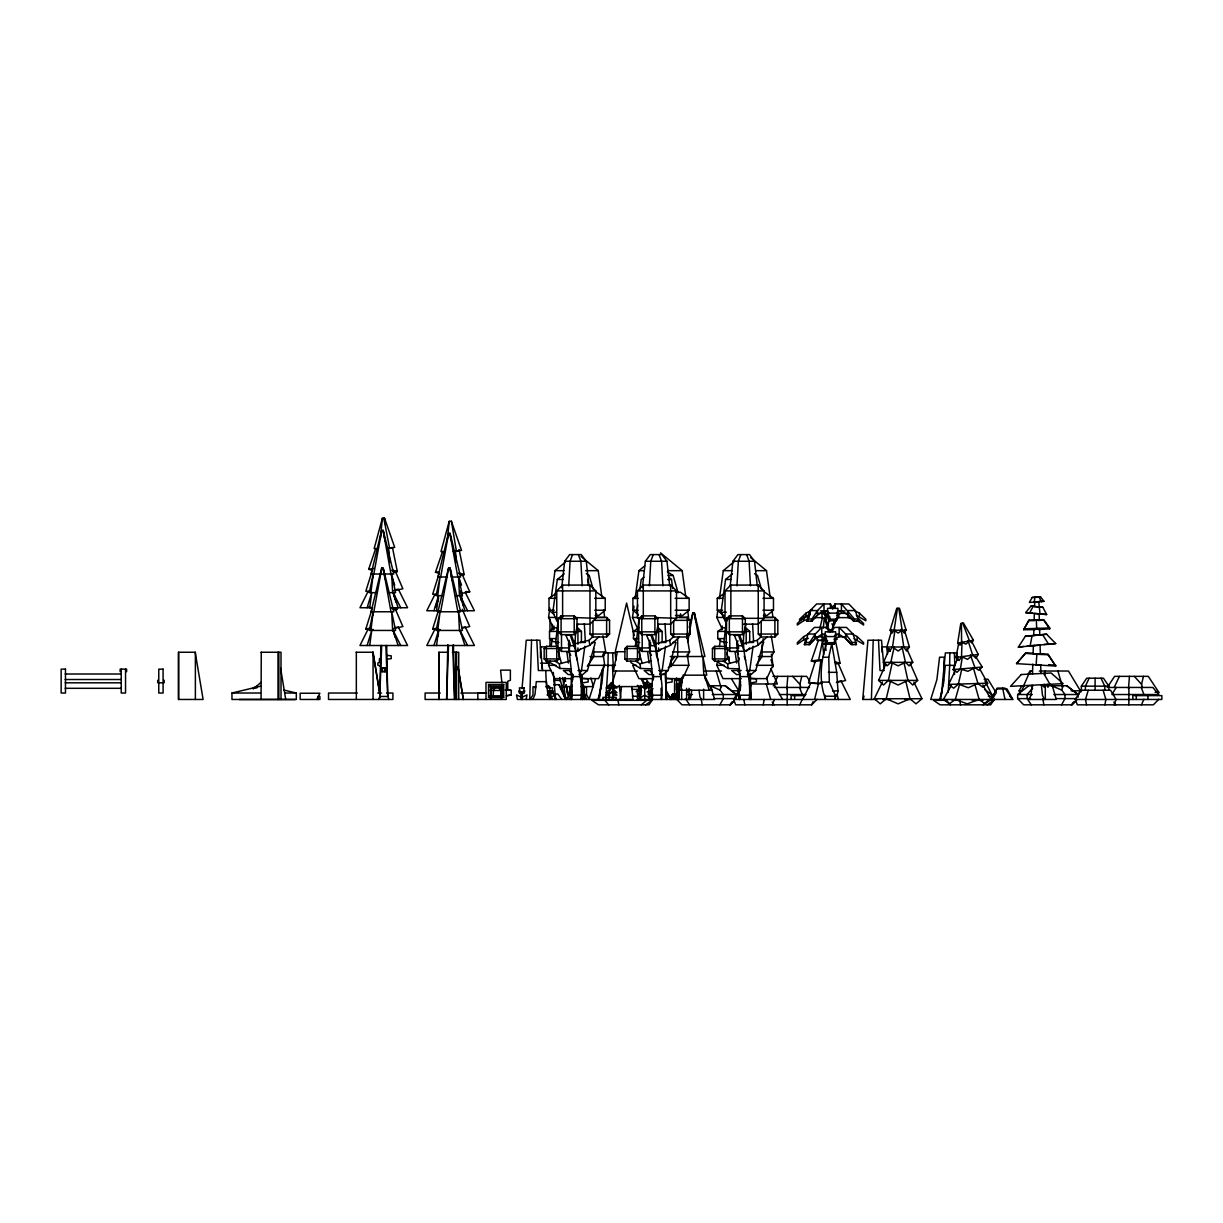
<?xml version="1.0" encoding="UTF-8"?>
<svg xmlns="http://www.w3.org/2000/svg" width="1223" height="1223" viewBox="0 0 1223 1223"><rect width="100%" height="100%" fill="white"/><g stroke="black" fill="none" stroke-linecap="round" stroke-linejoin="round"><path stroke-width="1.5" d="M546.406 646.325L546.406 661.154L544.174 658.937L544.174 648.542L546.406 646.325L556.771 646.325L559.003 648.542L559.003 658.937L556.771 661.154L546.222 661.047M556.771 661.154L556.771 646.325M561.082 615.888L561.082 634.645L574.214 634.645L577.027 631.848L577.027 618.685L574.214 615.888L561.082 615.888L558.269 618.685L558.269 631.848L561.082 634.645M577.195 624.158L589.975 624.158L595.83 618.334L595.83 590.908L589.975 585.083L562.611 585.083L562.611 617.523M574.214 634.645L574.214 615.888M577.929 647.93L577.913 651.431L580.268 649.107M589.975 624.158L589.975 585.083M590.021 624.112L590.021 634.049L592.956 636.969L606.623 636.969L606.623 617.432L595.83 617.432M627.093 646.325L627.093 661.154L637.473 661.154L639.69 658.937L639.69 648.542L637.473 646.325L627.093 646.325L624.877 648.542L624.877 658.937L627.093 661.154M637.473 661.154L637.473 646.325M641.769 615.888L641.769 634.645L654.901 634.645L657.714 631.848L657.714 618.685L654.901 615.888L641.769 615.888L638.956 618.685L638.956 631.848L641.769 634.645M657.898 624.158L670.663 624.158L676.518 618.334L676.518 590.908L670.663 585.083L643.298 585.083L643.298 617.523M654.901 634.645L654.901 615.888M658.616 647.93L658.616 651.431L660.955 649.107M670.663 585.083L670.708 634.049L673.644 636.969L687.326 636.969L687.326 617.432L676.518 617.432M714.66 646.325L714.66 661.154L725.04 661.154L727.257 658.937L727.257 648.542L725.04 646.325L714.66 646.325L712.443 648.542L712.443 658.937L714.66 661.154M725.04 661.154L725.04 646.325M729.336 615.888L729.336 634.645L742.468 634.645L745.281 631.848L745.281 618.685L742.468 615.888L729.336 615.888L726.523 618.685L726.523 631.848L729.336 634.645M743.63 624.158L758.229 624.158L764.085 618.334L764.085 590.908L758.229 585.083L730.865 585.083L730.865 617.523M742.468 634.645L742.468 615.888M758.229 585.083L758.275 634.049L761.21 636.969L774.893 636.969L774.893 617.432L764.085 617.432M531.546 640.225L529.727 699.464M607.953 665.862L608.183 652.899M873.207 640.225L871.403 699.464M949.629 665.862L949.858 652.899M380.857 645.499L379.787 696.468L378.595 699.464M447.786 644.72L446.624 699.464L448.505 645.515M571.737 684.544L571.34 699.464L571.951 676.609L568.435 643.879L569.23 640.302M571.829 680.798L571.967 675.203M608.045 665.343L605.905 697.706M739.701 695.734L739.609 699.464L739.793 695.872M739.839 690.139L740.236 675.203M949.705 665.343L948.207 692.417M571.493 674.653L570.713 699.464L571.691 689.986M601.854 679.728L602.083 672.207M739.762 674.653L738.982 699.464L739.365 695.673M943.697 674.087L944.217 657.194L939.57 657.194L936.879 679.728L930.718 699.464L1012.72 699.464L1007.033 688.946L996.944 688.946L991.257 699.464L993.871 697.034M1032.502 673.949L1032.808 664.089M1034.138 620.351L1034.352 613.411L1039.137 613.9M1034.704 601.899L1034.566 606.532L1042.791 607.25L1046.674 614.558L1025.669 612.631L1030.897 606.149L1034.658 606.425M958.801 642.916L955.927 657.485L959.184 660.496L961.507 656.72L962.027 641.356M1040.574 653.678L1047.973 654.29L1055.724 666.076L1016.542 663.63L1025.776 652.899L1033.175 653.204M1016.542 663.63L1025.776 652.899M1055.724 666.076L1047.973 654.29M381.668 645.515L379.787 696.468L387.752 696.468L388.945 699.464M571.707 692.279L571.34 699.464L571.768 694.129M572.257 681.486L572.624 674.301M740.068 690.475L740.526 681.486M438.247 601.334L438.461 597.558M438.247 636.098L438.553 630.441L433.951 645.515M568.71 585.817L570.071 561.265L572.578 554.585M649.398 585.817L650.758 561.265L653.265 554.585M736.965 585.817L738.325 561.265L740.832 554.585M572.609 679.912L572.914 674.576M652.471 694.129L652.149 699.464L651.4 695.199L652.639 676.609L649.123 643.879L649.933 640.302M653.296 679.912L653.617 674.576M739.823 688.442L740.374 678.903M739.93 695.918L739.716 699.464L738.952 695.199L740.205 676.609L736.689 643.879L737.989 640.883M740.236 690.582L740.557 685.247M824.852 695.199L825.617 699.464C818.386 680.385 820.755 659.319 827.543 640.409M1036.126 665.251L1036.859 654.29L1047.958 654.748M372.954 577.745L373.214 574.015L369.27 592.666L376.332 592.666M372.954 615.521L373.214 611.775L369.27 630.441L395.61 630.441L391.666 611.775L392.644 630.441M493.129 695.826L493.526 690.46L495.086 687.876M603.413 656.598L603.703 652.899L615.23 652.899L615.826 660.298M786.802 688.732L787.78 676.35M1128.477 688.732L1129.44 676.35M521.273 697.66L521.732 692.233M522.022 688.61L526.257 640.225L539.863 640.225L542.584 670.525M1044.931 674.637L1045.237 671.03M599.53 697.569L602.297 669.516M941.527 693.777L945.379 652.899L956.906 652.899L957.487 660.298M603.642 665.343L601.869 683.581L598.062 699.464M380.399 538.105L382.386 518.414L384.542 518.216L394.693 547.354L389.587 548.256L383.823 518.338L382.386 518.246L374.162 548.546L377.601 548.745M447.419 539.328L449.223 521.426L451.379 521.212L461.53 550.365L452.999 551.451M787.245 687.448L787.184 704.83M822.391 637L822.024 640.577L816.872 640.271L817.744 636.724M823.293 628.041L824.195 619.098M1128.905 687.448L1128.844 704.83M620.168 699.464L621.498 686.592M739.961 689.986L740.542 684.299M1032.09 685.216L1031.004 695.245L1029.063 699.464L1056.259 699.464L1052.315 685.736M557.122 647.731L555.655 642.472L558.391 617.921M561.739 587.697L564.674 561.265L569.673 554.585L581.246 554.585L586.26 561.265L588.982 585.817M637.825 647.731L636.357 642.472L639.079 617.921M642.427 587.697L645.362 561.265L650.376 554.585L661.949 554.585L666.963 561.265L669.684 585.817M725.377 647.731L723.924 642.472L726.645 617.921M730.207 585.817L732.929 561.265L737.943 554.585L749.516 554.585L754.53 561.265L757.251 585.817M608.993 697.767L609.62 692.692M942.75 685.904L943.514 679.728M370.89 592.666L373.214 574.015M370.89 630.441L373.214 611.775M437.727 595.677L440.051 577.011L436.107 595.677L442.13 595.677M437.727 630.441L440.051 611.775L436.107 630.441L462.462 630.441L458.503 611.775L459.481 630.441M820.816 660.649L815.267 661.383L808.51 682.969L817.851 683.642L820.939 659.686M369.698 607.739L371.716 592.666L367.114 607.739M369.698 645.515L371.716 630.441L367.114 645.515M436.535 610.751L438.553 595.677L433.951 610.751M436.535 645.515L438.553 630.441M680.859 690.231L682.617 677.053M553.958 629.096L548.561 617.447L549.846 608.091M551.405 596.87L555.013 570.667L565.102 562.351M557.122 621.559L552.796 612.249L557.321 579.488L564.216 573.801M571.156 678.612L554.738 678.612L548.561 665.312L549.081 661.567M551.145 646.6L552.169 639.109M553.469 629.753L553.988 626.008M637.871 629.096L632.474 617.447L634.018 606.226M635.058 598.735L638.926 570.667L644.689 565.913M637.718 604.972L636.709 612.249L638.146 615.352M639.721 590.403L641.234 579.488L643.986 577.225M635.272 646.6L636.312 639.109M722.227 629.096L716.816 617.447L717.855 609.971M719.399 598.735L723.282 570.667L734.794 561.174M725.377 621.559L721.05 612.249L725.575 579.488L732.47 573.801M741.23 678.612L722.992 678.612L716.816 665.312L717.335 661.567M719.399 646.6L720.439 639.109M721.723 629.753L722.243 626.008M584.854 646.218L581.475 670.51L579.075 674.576L582.668 674.576L587.468 670.51L595.265 642.472L591.963 642.472M665.541 646.218L662.163 670.51L659.763 674.576L663.37 674.576L668.171 670.51L675.967 642.472L672.665 642.472M753.108 646.218L749.73 670.51L748.124 673.216M691.759 690.231L690.812 696.911L689.252 699.464M891.796 630.212L886.858 647.013L889.671 651.018L892.5 647.013L894.961 630.212M1034.184 602.419L1034.918 597.436L1040.498 596.809L1043.999 601.319L1029.353 602.419L1032.197 597.436L1040.498 596.809M898.813 608.335L902.131 630.212L904.133 633.055L906.136 630.212L899.501 608.335L896.749 608.335L890.13 630.212L892.133 633.055L894.12 630.212L897.437 608.335M551.634 629.753L552.46 624.464M961.416 623.409L961.599 642.396L960.086 645.163L957.67 643.13L960.743 623.531L963.449 623.027L973.401 640.179L971.888 642.946L969.472 640.928L962.776 623.164M599.209 697.752L600.906 687.448M940.594 699.464L942.291 689.161M958.144 657.179L953.084 669.654L956.998 672.283L960.376 668.996L962.394 656.598M577.929 624.158C569.184 649.214 584.609 674.133 580.787 699.464M658.616 624.158C649.872 649.214 665.297 674.133 661.49 699.464M746.183 624.158C737.438 649.214 752.864 674.133 749.057 699.464M832.924 628.377L834.178 620.887M835.706 695.199L834.942 699.464L835.706 696.223L829.316 682.098L828.766 657.225L831.625 644.276M837.22 695.199L837.984 690.919L836.731 672.329L831.671 643.237M552.001 691.744L552.689 687.876L547.935 687.876M526.165 699.464L526.975 694.939L522.313 697.156M554.707 699.464L555.517 694.939L550.854 697.156M373.825 574.015L381.805 530.385M373.825 611.775L381.805 568.16M440.662 577.011L448.642 533.396M440.662 611.775L448.642 568.16M687.647 641.968L692.967 612.876M734.136 634.645L738.509 645.698L737.484 651.278L744.165 651.278L758.107 645.24L767.004 636.969M609.069 697.997L609.62 695.061M763.198 704.83L764.222 699.464M1030.072 646.218L1032.059 635.715L1046.582 634.202L1055.709 643.558L1018.331 647.105L1025.409 636.205L1046.582 634.202M1104.873 704.83L1105.882 699.464L1103.131 690.246M617.386 651.721L613.426 671.014L637.336 671.014M818.447 640.164L811.353 660.986L818.63 659.931L822.62 640.455L819.838 640.271M719.888 704.83L723.313 698.608L723.313 694.526L720.148 690.139L721.096 685.736M1061.564 704.83L1064.988 698.608L1064.988 694.526L1061.809 690.139L1062.756 685.736M889.503 648.725L883.48 662.346L887.149 665.832L890.803 662.346L894.196 647.013M885.834 663.997L878.603 680.401L883.48 685.033L888.372 680.401L892.347 662.346M823.752 654.794L822.59 643.879L824.149 636.923M826.091 628.24L827.252 623.011M827.191 629.172L829.913 617.004M955.79 669.409L948.635 684.406L953.634 688.213L958.389 684.1L961.813 668.859M863.224 699.464L864.019 696.04M800.836 687.494L799.888 684.314L801.768 676.35M1142.511 687.494L1141.548 684.314L1143.444 676.35M834.912 620.443L834.193 625.029L835.645 620.611M836.456 620.749L837.908 613.12L827.528 613.12L830.234 620.749L836.456 620.749L837.908 616.346L837.908 608.351L827.528 608.351L827.528 616.346L828.98 620.749L828.98 619.205M834.193 644.215L835.645 636.572L825.25 636.572L827.956 644.215L834.193 644.215L835.645 639.797L835.645 631.802L825.25 631.802L825.25 639.797L826.702 644.215L825.617 638.1M686.638 638.33L687.509 634.691M689.268 627.43L692.768 612.876L694.419 612.876L704.922 656.506L670.173 656.552M939.738 699.464L943.545 683.581L945.318 665.343L954.108 665.343L954.536 674.469M882.395 682.067L874.323 698.73L880.27 703.852L886.232 698.73L890.665 680.401M449.223 521.258L440.999 551.542L444.438 551.756M819.96 627.842L822.605 617.202M814.564 699.464L818.554 683.458L822.009 683.229M739.349 658.081L738.539 661.047L727.609 663.799L723.236 661.154M747.329 674.576L750.922 674.576L755.738 670.51L763.534 642.472L763.106 638.696M651.492 695.795L652.363 692.692M750.311 687.418L751.289 683.978M951.173 685.813L943.422 699.464L949.384 703.852L955.331 699.464L959.703 684.054M595.219 679.728L589.058 699.464M565.332 677.939L562.779 686.592L571.798 686.592M615.888 671.014L611.286 686.592L644.934 686.592L641.127 678.796M1088.256 690.246L1085.504 699.464L1086.513 704.83M682.358 676.839L678.276 690.231L711.924 690.231L704.326 675.172L705.763 680.187M372.556 569.658L365.815 591.244L369.545 591.504M373.275 629.555L365.815 629.019L372.556 607.434M439.393 572.654L432.652 594.256L436.382 594.516M440.112 629.555L432.652 629.019L438.277 611.026M807.532 621.162L810.176 610.567L816.674 603.948L830.432 603.948L832.71 608.748L835.003 603.948L848.762 603.948L855.259 610.567L858.791 621.162L853.501 621.162L847.921 615.031L841.424 610.904L841.424 603.948L854.388 619.006L854.388 621.162L847.921 615.031M805.254 644.613L807.899 634.034L814.396 627.414L828.154 627.414L830.448 632.215L832.741 627.414L846.484 627.414L852.997 634.034L856.513 644.613L851.223 644.613L845.643 638.498L839.146 634.355L835.263 634.355M372.189 570.361L368.658 569.245L375.736 548.439M439.026 573.358L435.495 572.257L442.573 551.451M435.495 607.021L438.446 598.353M524.881 690.888L523.979 693.41L519.546 693.41L518.644 690.888M772.37 704.83L774.419 699.464M1114.046 704.83L1116.079 699.464L1110.576 690.246L1080.811 690.246L1075.307 699.464L1077.341 704.83L1153.35 704.83L1158.823 699.25M1029.277 674.332L1030.637 671.03M811.048 621.162L817.514 615.031L817.514 610.567L810.176 610.567L806.645 621.162L811.934 621.162L817.514 615.031L824.012 610.904L824.012 603.948L817.514 610.567L811.934 619.006L811.934 621.162M805.789 639.094L804.367 644.613L809.672 644.613L815.252 638.498L821.749 634.355L825.632 634.355M739.135 690.246L733.632 699.464L735.68 704.83L811.675 704.83L813.05 701.696M1157.447 695.413L1158.823 692.279L1148.321 676.35L1114.596 676.35L1107.243 687.494M1023.666 685.66L1028.742 674.148M532.785 699.464L534.971 694.526L536.301 681.654L546.513 681.654L547.843 694.526L550.029 699.464M569.475 699.464L571.661 694.526M799.781 704.83L802.273 699.25M1141.441 704.83L1143.948 699.25M736.934 694.756L738.738 690.827L731.385 678.643M1078.594 694.756L1080.413 690.827L1068.459 671.03L1039.275 671.03M687.265 654.091L688.824 665.312L682.648 678.612L666.229 678.612M771.407 654.091L772.951 665.312L766.775 678.612L750.356 678.612M671.091 698.043L673.078 693.777M773.242 685.904L777.736 676.35M1114.153 687.494L1119.412 676.35M1089.173 678.215L1085.397 686.164L1085.397 689.818M316.895 699.464L319.891 693.242L300.155 693.242L300.155 699.464L319.891 699.464L319.891 696.468L317.751 696.468L317.751 699.464M1024.079 685.889L1021.633 690.827L1019.126 690.827L1020.578 694.328M368.215 591.137L359.959 607.739L371.853 607.739M368.215 628.912L359.959 645.515L407.58 645.515L398.331 626.94L394.876 627.689M435.052 594.149L426.796 610.751L440.326 610.751M435.052 628.912L426.796 645.515L474.417 645.515L465.168 626.94L461.713 627.689M802.67 699.464L810.925 682.877M608.886 687.968L611.576 682.572L616.958 687.968L606.18 687.968L611.576 682.572L614.267 687.968M608.886 692.692L611.576 687.295L616.958 692.692L606.18 692.692L611.576 687.295L614.267 692.692M670.663 699.464L673.307 694.205M651.049 687.494L649.551 684.528L644.827 684.528L643.329 687.494L651.049 687.494L651.049 695.826M991.257 699.464L997.219 688.09L1004.939 688.09L1012.72 699.464L1009.556 695.826M1029.537 613.12L1033.083 606.425L1042.791 607.25M1019.126 690.827L1021.801 685.889M1028.069 674.332L1029.858 671.03L1032.12 671.03M669.837 699.464L672.772 694.205L674.27 694.205M648.48 698.058L650.835 693.854L648.236 694.878L649.26 685.491L644.72 688.366L640.195 685.491L641.219 694.878L638.62 693.854L640.974 698.058M734.977 699.464L739.38 691.714M602.97 635.761L605.721 651.951L603.092 656.552L590.006 656.552M687.005 656.552L689.634 651.951L686.883 635.761M670.25 698.043L672.696 693.777L676.212 693.777M771.224 635.761L773.976 651.951L771.346 656.552L758.26 656.552M806.645 621.162L809.29 616.56M804.367 644.613L806.14 641.555M1034.826 629.707L1023.666 629.707L1028.986 620.137L1043.708 619.648L1049.67 627.965L1049.686 628.836L1038.541 629.585M1116.202 687.448L1111.906 694.526L1158.823 694.526L1152.8 687.448L1110.117 687.448M836.104 619.281L837.908 616.346M833.841 642.748L835.645 639.797M1023.666 629.707L1028.986 620.137M972.056 642.121L978.262 654.427L975.939 658.203L972.682 655.192L968.035 640.531M530.033 699.464L532.983 694.97L532.983 686.806L535.796 686.806M566.723 699.464L569.689 694.97L569.689 686.806M652.792 699.036L649 704.83L598.49 704.83L591.856 700.32L652.256 700.32L645.606 704.83M994.467 699.036L990.661 704.83L940.166 704.83L933.516 700.32L946.556 700.32L950.332 704.83M809.672 644.613L809.672 642.472L815.252 634.034L821.749 627.414L821.749 634.355M587.3 666.321L593.797 656.552L593.736 648.358M668.186 667.712L671.213 666.321L677.71 656.552L677.649 637.565M756.487 664.93L762.051 656.552L762.005 644.75M1081.361 691.637L1081.361 686.164L1086.727 678.215L1103.482 678.215L1108.833 686.164L1108.833 689.818M904.47 630.212L909.408 647.013L906.579 651.018L903.766 647.013L901.168 629.295M647.976 686.699L649.551 684.528M729.795 704.83L731.981 701.91M1071.47 704.83L1073.641 701.91M382.142 671.733L382.142 668.094L382.142 671.733L385.367 671.733L385.367 668.094L382.142 668.094M674.851 656.552L671.213 661.123L671.213 666.321M650.315 693.349L652.486 690.674M687.647 692.019L689.848 689.512M1032.609 688.243L1027.121 694.526L1027.121 698.608L1031.279 704.83M253.253 688.977L261.08 682.327M650.116 699.464L652.776 696.56L649.474 695.367L650.269 690.445L647.013 691.973M636.113 691.851L638.819 688.992L641.295 691.683M641.907 686.027L639.262 688.748L637.244 693.594L638.589 696.101M730.238 704.83L733.846 701.1M1071.914 704.83L1076.729 699.862L1072.021 704.83L1023.682 704.83L1017.643 698.608L1017.643 694.526L1028.818 685.736L1033.297 685.736M733.983 701.1L730.345 704.83L682.021 704.83L675.983 698.608M811.675 704.83L817.147 699.25M674.561 680.141L676.686 678.001L676.686 697.339L674.561 697.339L674.561 680.141L680.126 680.141M560.119 618.318L556.755 618.334L556.755 590.908L562.611 585.083M640.821 618.318L637.443 618.334L637.443 590.908L643.298 585.083M606.623 636.969L609.558 634.049L609.558 620.336L606.623 617.432M727.349 620.673L725.01 618.334L725.01 590.908L730.865 585.083M687.326 636.969L690.261 634.049L690.261 620.336L687.326 617.432M746.183 651.431L749.699 647.945M774.893 636.969L777.813 634.049L777.813 620.336L774.893 617.432M382.646 668.584L385.367 668.094M975.526 656.43L982.252 667.009L978.874 670.296L974.96 667.666L970.405 654.917M808.785 644.613L815.252 638.498L815.252 634.034L807.899 634.034M906.763 648.725L912.771 662.346L909.117 665.832L905.448 662.346L902.07 647.013M910.416 663.997L917.647 680.401L912.771 685.033L907.894 680.401L903.919 662.346M812.148 609.941L806.033 613.12L799.582 619.205L799.582 620.749L809.091 615.352M808.357 615.001L803.756 617.401L797.32 623.485L797.32 625.029L803.756 620.611L808.357 619.128M808.357 634.187L803.756 636.572L797.32 642.656L797.32 644.215L803.756 639.797L808.357 638.314M502.515 686.271L501.231 687.464L491.019 687.464L489.735 686.271M571.172 634.645L574.611 643.879L588.997 640.286L592.758 636.77M569.903 642.488L569.23 651.278L575.895 651.278L589.853 645.24L598.735 636.969M651.859 634.645L655.314 643.879L669.684 640.286L673.445 636.77M650.605 642.488L649.917 651.278L656.598 651.278L670.556 645.24L679.438 636.969M739.426 634.645L742.865 643.879L757.251 640.286L761.012 636.77M969.472 640.928L965.987 644.047L961.599 642.396M650.453 690.964L653.006 688.702M979.715 668.905L987.664 683.183L982.91 687.295L977.911 683.489L973.34 667.819M913.856 682.067L921.943 698.73L915.981 703.852L910.034 698.73L905.586 680.401M641.295 704.83L646.722 700.32M982.971 704.83L988.398 700.32L993.917 700.32L987.282 704.83M501.231 697.752L503.708 697.339L503.708 684.528L501.231 687.464L501.231 697.752L502.515 697.584L489.735 697.584L491.019 697.752L491.019 687.464L488.543 684.528L488.543 697.339L491.019 697.752M972.682 655.192L967.561 659.35L961.507 656.72M596.503 592.222L605.217 598.322L605.217 610.231L598.75 615.475L595.142 615.475M675.57 592.222L680.416 592.222L689.13 598.322L689.13 610.231L682.663 615.475L675.448 615.475M764.757 592.222L773.471 598.322L773.471 610.231L767.02 615.475L763.412 615.475M678.765 692.34L675.983 694.526L675.983 697.248M902.131 630.212L898.125 633.055L894.12 630.212M903.766 647.013L898.125 651.018L892.5 647.013M649.826 695.398L652.562 693.456L649.826 690.949M554.172 614.42L549.005 610.231L549.005 598.322L556.266 593.231M556.648 641.708L553.408 641.708L549.524 638.574L549.524 631.42L554.753 627.766L557.657 627.766M638.085 614.42L632.918 610.231L632.918 598.322L637.275 595.265M637.321 641.708L633.438 638.574L633.438 631.42L638.666 627.766M723.726 615.475L717.259 610.231L717.259 598.322L724.52 593.231M724.903 641.708L721.662 641.708L717.779 638.574L717.779 631.42L723.007 627.766L725.912 627.766M610.231 692.677L606.18 695.061L608.886 695.061M836.608 612.601L839.819 610.904M834.346 636.067L837.556 634.355M974.96 667.666L967.943 671.289L960.376 668.996M643.329 683.856L647.074 682.021L650.819 683.856L652.241 686.027M905.448 662.346L898.125 665.832L890.803 662.346M907.894 680.401L898.125 685.033L888.372 680.401M977.911 683.489L968.28 687.754L958.389 684.1M256.631 686.424L253.314 687.861L257.013 687.861M910.034 698.73L898.125 703.852L886.232 698.73M836.608 615.261L841.149 613.35L848.395 613.35M835.859 618.899L838.871 617.63L847.952 617.63L852.538 619.128M834.346 638.727L838.871 636.816L846.133 636.816M505.175 690.032L507.774 689.008L507.774 681.272L510.373 680.248L510.373 670.128L500.574 670.128L501.919 682.893M982.818 684.972L991.043 699.464L985.096 703.852L979.134 699.464L967.24 703.852L955.331 699.464M380.506 662.071L377.922 662.912L377.876 665.19L380.429 666.153M381.194 658.356L379.451 658.845L379.359 661.398L381.056 662.01M554.982 661.154L559.339 663.799L570.27 661.047M635.67 661.154L640.042 663.799L650.972 661.047M283.828 690.032L296.333 693.028L296.333 699.464L231.957 699.464L231.957 693.028L260.575 686.164M394.876 589.914L398.331 589.165L407.58 607.739L391.788 607.739M837.587 681.654L841.042 680.89L850.291 699.464L733.632 699.464M393.684 590.694L402.887 588.813L395.442 571.554L392.109 570.652M462.37 593.323L469.724 591.81L462.279 574.565L458.946 573.648M365.815 629.019L369.484 628.255M393.684 628.469L402.887 626.573L395.442 609.329L392.109 608.427M432.652 629.019L436.336 628.255M462.37 628.087L469.724 626.573L462.279 609.329M836.394 682.419L845.597 680.538L838.137 663.279L834.82 662.377M459.282 550.457L455.506 551.191L456.301 561.785M957.67 643.13L973.401 640.179M451.379 521.212L456.424 551.252M833.994 639.69L837.403 639.079M582.01 682.938L588.217 681.96L588.11 678.811L581.873 678.215M665.924 682.938L672.13 681.96L672.023 678.811L665.786 678.215M750.28 682.938L756.471 681.96L756.364 678.811L750.127 678.215M368.658 569.245L374.1 568.466M393.699 572.119L397.337 571.6L392.445 547.461L388.669 548.194L389.74 562.32M435.495 572.257L439.133 571.737M460.536 575.116L464.174 574.596L459.099 549.524M393.699 609.88L397.337 609.36L392.033 607.709M836.41 663.844L840.048 663.325L835.156 639.186M511.199 695.061L506.475 695.719L511.199 695.061L511.199 690.399L506.475 689.741L511.199 690.399M386.957 659.243L391.238 658.647L391.177 655.788L386.881 655.375M955.927 657.485L978.262 654.427M1018.331 647.105L1023.544 646.447M1027.152 646.034L1034.612 645.331M1040.085 645.087L1033.374 645.713L1033.129 653.724L1040.36 654.167L1040.085 644.995M953.084 669.654L982.252 667.009M1025.409 636.205L1032.059 635.715M1043.968 644.445L1055.709 643.558M1038.205 620.504L1043.723 620.137L1049.686 628.836M1023.651 628.836L1049.67 627.965M1034.704 602.129L1038.77 601.854M817.851 683.642L821.566 683.397M1034.154 620.046L1039.321 619.862M1035.774 629.05L1039.596 628.928M948.635 684.406L987.664 683.183M595.83 590.908L556.755 590.908M676.518 590.908L637.443 590.908M764.085 590.908L725.01 590.908M577.027 618.685L558.269 618.685M657.714 618.685L638.956 618.685M745.281 618.685L726.523 618.685M609.558 620.336L593.797 620.351M690.261 620.336L674.5 620.351M777.813 620.336L762.067 620.351M577.929 644.276L577.929 631.496L581.429 631.481L581.429 642.457M558.269 631.848L577.027 631.848M658.616 644.276L658.616 631.496L662.132 631.481L662.132 642.457M638.956 631.848L657.714 631.848M746.183 644.276L746.183 631.496L749.699 631.481L749.699 642.457M726.523 631.848L745.281 631.848M590.021 634.049L609.558 634.049M670.708 634.049L690.261 634.049M758.275 634.049L777.813 634.049M557.994 631.481L557.994 647.945L568.802 647.93M638.681 631.481L638.681 647.945L649.489 647.93M559.003 648.542L544.174 648.542M726.248 631.481L726.248 647.945L738.875 647.93M639.69 648.542L624.877 648.542M727.257 648.542L712.443 648.542M544.174 658.937L559.003 658.937M624.877 658.937L639.69 658.937M712.443 658.937L727.257 658.937M451.119 577.011L460.612 577.011L450.11 533.396L448.459 533.396L437.941 577.011L447.435 577.011M564.674 561.265L586.26 561.265M645.362 561.265L666.963 561.265M732.929 561.265L754.53 561.265M450.11 568.16L448.459 568.16L437.941 611.775L460.612 611.775L450.11 568.16L452.342 580.879M555.013 570.667L564.017 570.667M585.634 570.667L598.23 570.667L601.854 596.87M638.926 570.667L644.338 570.667M667.743 570.667L682.159 570.667L685.767 596.87M723.282 570.667L732.287 570.667M755.692 570.667L766.5 570.667L770.108 596.87M668.064 575.513L673.17 575.513L678.092 592.727M557.321 579.488L562.993 579.488M667.697 579.488L671.488 579.488L672.742 588.584M725.575 579.488L731.247 579.488M387.798 592.666L395.61 592.666L391.666 574.015L392.644 592.666M455.858 595.677L462.462 595.677L458.503 577.011L459.481 595.677M1032.197 597.436L1034.918 597.436M549.005 598.322L556.022 598.322M594.684 598.322L605.217 598.322M632.918 598.322L638.177 598.322M675.081 598.322L689.13 598.322M717.259 598.322L722.533 598.322M762.938 598.322L773.471 598.322M1039.168 601.319L1043.999 601.319M835.294 606.272L832.71 606.272L832.71 608.748M549.005 610.231L554.264 610.231M594.684 610.231L605.217 610.231M632.918 610.231L638.177 610.231M675.081 610.231L689.13 610.231M717.259 610.231L722.533 610.231M762.938 610.231L773.471 610.231M855.259 610.567L847.921 610.567L847.952 617.63M458.625 610.751L474.417 610.751L465.168 592.161M820.343 610.904L827.91 610.904M837.526 610.904L845.093 610.904M552.796 612.249L556.373 612.249M721.05 612.249L726.416 612.249M817.025 613.35L824.287 613.35L828.827 615.261L827.528 613.35M828.72 617.401L825.25 617.401L827.956 625.029L825.25 620.611L825.25 612.616M548.561 617.447L556.052 617.447M595.341 617.447L604.697 617.447L603.658 609.971M632.474 617.447L638.085 617.447M679.254 617.447L688.61 617.447L687.571 609.971M716.816 617.447L724.306 617.447M763.595 617.447L772.951 617.447L771.912 609.971M814.763 617.63L822.024 617.63L826.549 619.541M743.263 618.318L764.085 618.334M807.532 619.006L811.934 619.006M830.234 619.205L836.456 619.205M854.388 619.006L858.791 619.006M1028.986 620.627L1034.52 620.627M890.13 630.212L906.136 630.212M549.524 631.42L556.266 631.42M633.438 631.42L638.498 631.42M717.779 631.42L726.217 631.42M852.997 634.034L845.643 634.034L839.146 627.414L839.146 634.355M565.882 634.645L570.3 635.364L575.895 651.278M646.585 634.645L651.003 635.364L656.598 651.278M734.213 635.364L738.554 635.364L744.165 651.278M814.763 636.816L822.024 636.816L826.549 638.727M549.524 638.574L556.266 638.574M633.438 638.574L638.498 638.574M717.779 638.574L724.52 638.574M555.655 642.472L558.957 642.472M579.962 642.472L585.374 642.472M636.357 642.472L639.66 642.472M660.665 642.472L666.061 642.472M723.924 642.472L727.226 642.472M748.231 642.472L753.628 642.472M760.232 642.472L763.534 642.472M805.254 642.472L809.672 642.472M827.956 642.656L834.193 642.656M852.11 642.472L852.11 644.613L845.643 638.498L845.643 634.034L852.11 642.472L856.513 642.472M822.59 643.879L825.678 643.879M738.509 645.698L742.85 645.698L742.009 640.883M545.061 646.906L540.49 646.906L540.49 657.76M886.858 647.013L909.408 647.013M888.953 651.186L890.313 651.186M557.994 647.945L561.495 651.431L570.621 651.431M638.681 647.945L642.197 651.431L651.324 651.431M726.248 647.945L729.764 651.431L738.875 651.431M624.754 651.721L615.276 651.721L626.604 603.061L634.156 635.501M593.736 651.951L605.721 651.951M672.512 651.951L689.634 651.951M762.005 651.951L773.976 651.951M261.08 652.256L281.015 652.256L281.015 699.464M356.168 652.256L373.076 652.256L379.925 694.098M448.26 652.256L438.782 652.256L438.782 699.464M452.388 652.256L458.717 652.256L458.717 699.464M822.59 657.225L828.766 657.225M883.48 662.346L912.771 662.346M540.49 663.187L549.448 663.187M548.561 665.312L556.052 665.312M587.85 665.312L615.475 665.343M636.434 665.312L632.688 665.312L638.865 678.612L653.464 678.612M670.112 665.312L688.824 665.312M716.816 665.312L724.306 665.312M756.104 665.312L772.951 665.312M551.298 670.525L538.349 670.525L536.836 640.225M578.036 670.51L587.468 670.51M658.738 670.51L668.171 670.51M741.153 670.51L731.721 670.51L736.521 674.576L740.129 674.576L737.714 670.51M746.305 670.51L755.738 670.51M884.26 670.525L880.01 670.525L878.496 640.225M382.646 671.091L385.367 671.733M704.754 671.03L721.524 671.03M828.368 672.329L836.731 672.329M65.171 674.011L121.215 674.011M661.719 674.301L665.159 674.301L666.657 699.464L665.878 691.882M682.877 675.172L706.772 675.172L702.812 656.506L703.806 675.172M772.936 676.35L806.645 676.35L809.794 681.119M571.951 676.609L580.298 676.609M652.639 676.609L661.001 676.609M740.205 676.609L748.568 676.609M582.102 678.612L598.521 678.612L604.697 665.312L603.138 654.091M984.133 679.239L987.955 679.239L996.378 693.151M65.171 679.514L121.215 679.514M553.973 680.37L560.44 680.37L564.139 695.994M878.603 680.401L917.647 680.401M820.954 682.098L829.316 682.098M65.171 682.816L121.215 682.816M158.776 682.816L163.087 682.816M749.5 683.978L777.369 683.978L770.857 668.553M488.543 684.528L503.708 684.528M553.759 684.697L559.217 684.697L566.876 699.464M548.73 685.721L546.391 685.721L545.748 670.525M709.493 685.736L725.208 685.736L736.399 694.526L712.245 694.526M1041.782 685.736L1066.884 685.736L1078.059 694.526L1078.059 697.248M1081.361 686.164L1108.833 686.164M580.803 686.592L593.43 686.592L590.877 677.939M681.119 686.546L679.453 686.546L679.453 683.764L676.38 683.764L676.38 689.986L681.119 689.986M545.611 686.806L549.815 686.806L549.769 697.951M582.316 686.806L586.52 686.806L586.52 694.97L589.471 699.464M774.541 687.448L809.473 687.448M501.078 687.876L493.098 687.876L489.964 690.46L500.65 690.46L501.048 695.826L489.169 695.826M65.171 688.304L121.215 688.304M631.863 689.39L640.99 689.39M731.293 690.827L738.738 690.827M1071.103 690.827L1080.413 690.827M550.304 690.888L553.438 690.888L552.521 693.41L549.57 693.41M832.557 690.919L837.984 690.919M550.778 691.24L549.754 691.24L549.754 693.319L550.778 693.319L547.858 693.793L547.858 690.781L550.778 691.24L550.854 697.951M549.769 691.744L550.854 691.744M1155.093 692.279L1158.823 692.279M231.957 693.028L260.361 693.028M284.974 693.028L296.333 693.028M357.284 693.028L328.528 693.028L328.528 699.464L392.919 699.464L392.919 693.028L386.529 693.028M377.769 693.028L381.561 693.028M440.265 693.028L425.115 693.028L425.115 699.464L506.261 699.464L506.261 682.403L485.99 682.403L485.99 699.464M460.857 693.028L486.295 693.028M486.54 693.242L477.841 693.242L477.841 699.464M554.661 694.007L557.81 694.007L561.77 699.464M677.297 694.098L679.132 694.098M687.204 694.526L692.447 694.526M779.28 694.526L806.003 694.526M1017.643 694.526L1032.365 694.526M1053.905 694.526L1078.059 694.526M995.476 694.695L991.792 694.695L984.897 680.783M547.017 694.97L549.815 694.97L552.781 699.464M583.707 694.97L586.52 694.97M570.698 695.199L581.552 695.199M651.4 695.199L662.255 695.199M738.952 695.199L749.806 695.199M805.177 695.612L791.143 695.612L791.143 699.464M632.337 696.254L639.537 696.254M824.852 696.223L835.706 696.223M988.398 696.254L993.917 696.254L984.561 689.39M488.543 697.339L503.708 697.339M677.817 697.538L675.448 697.538L675.448 699.464M690.582 697.538L688.748 697.538L688.748 699.464M714.094 698.608L736.399 698.608M874.323 698.73L921.943 698.73M1017.643 698.608L1030.622 698.608M1055.755 698.608L1076.194 698.608M876.723 699.464L862.75 699.464L867.933 640.225L881.523 640.225L884.061 668.889M882.792 699.464L890.482 699.464M904.928 699.464L911.303 699.464M1075.307 699.464L1161.85 699.464L1161.85 695.612L1132.819 695.612L1132.819 699.464M239.234 699.51L295.156 699.51M952.151 700.32L959.627 700.32L960.529 704.83M972.209 700.32L983.002 700.32M676.518 618.334L654.901 617.523M595.83 618.334L574.214 617.523M718.344 661.154L718.497 662.637L728.113 668.461L739.365 668.828M630.778 661.154L630.946 662.637L640.546 668.461L651.813 668.828M550.09 661.154L550.243 662.637L559.844 668.461L571.11 668.828M384.542 518.216L384.893 523.582M1037.532 664.67L1040.697 664.869M465.994 591.55L469.724 591.81M1025.669 612.631L1032.304 613.12M812.454 682.984L818.554 683.458M818.63 659.931L822.223 660.237M1025.761 653.372L1036.859 654.29M1048.631 664.655L1055.755 665.251M1039.305 613.763L1046.674 614.558M1030.897 606.149L1033.083 606.425M834.743 661.658L840.048 663.325M811.353 660.986L814.9 662.086M458.87 572.945L464.174 574.596M392.033 569.933L397.337 571.6M368.658 607.021L372.189 608.121M856.345 615.352L865.853 620.749L865.853 619.205L859.402 613.12L854.816 610.736M854.067 638.803L863.576 644.215L863.576 642.656L857.14 636.572L852.538 634.187M1051.673 685.736L1061.809 690.139M709.997 685.736L720.148 690.139M521.227 697.156L516.549 694.939L517.375 699.464L633.04 699.464L631.71 686.592M825.617 610.904L828.827 612.601M823.339 634.355L826.549 636.067M652.501 699.464L644.72 695.23L636.954 699.464L714.599 699.464L710.639 685.736M611.576 691.882L616.958 695.061L614.267 695.061L612.478 692.937M675.799 698.776L676.885 699.464M754.606 573.663L757.511 575.513L761.455 589.287M667.345 571.814L673.17 575.513M586.337 573.663L589.257 575.513L593.186 589.287M857.14 620.611L863.576 625.029L863.576 623.485L858.424 618.609M823.522 613.778L826.549 616.086M1066.792 685.736L1077.922 694.526M725.132 685.736L736.261 694.526M750.647 557.596L766.5 570.667M660.542 552.857L682.159 570.667M668.721 577.225L671.488 579.488M580.956 556.419L598.23 570.667M641.142 688.702L637.321 685.323L641.647 690.674M749.699 631.481L746.183 627.995L746.183 631.496M662.132 631.481L658.616 627.995L658.616 631.496M581.429 631.481L577.913 627.995L577.929 631.496M639.339 699.464L636.679 696.56L639.981 695.367L639.186 690.445M1134.302 676.35L1141.548 684.314M792.626 676.35L799.888 684.314M666.841 694.603L671.06 699.464L666.183 690.46M604.881 700.32L608.657 704.83M644.827 684.528L647.196 687.8M1113.863 702.048L1115.819 704.83M772.187 702.048L774.144 704.83M666.183 692.356L671.06 699.464M685.461 698.608L689.604 704.83M655.925 651.951L656.996 653.556M575.238 651.951L576.293 653.556M1042.653 634.706L1048.768 644.445M827.528 616.346L830.234 620.749M825.25 639.797L827.956 644.215M499.076 687.876L500.65 690.46M701.498 699.464L699.953 696.911L699.006 690.231M648.159 682.327L646.279 679.239L642.472 679.239L644.766 683.871M1043.647 673.369L1049.991 684.284M736.766 651.431L738.264 654.015M649.199 651.431L651.446 655.299M568.512 651.431L570.759 655.299M773.807 683.978L782.598 699.464M552.184 691.836L556.511 699.464M1039.076 597.114L1041.507 601.869M461.438 600.692L460.001 595.677L467.599 610.751M460.964 633.789L460.001 630.441L467.599 645.515M395.075 599.362L393.164 592.666L400.762 607.739M395.075 637.137L393.164 630.441L400.762 645.515M1101.021 678.215L1104.812 686.164L1104.812 689.818M1044.411 699.464L1042.47 695.245L1041.339 684.742M558.896 684.697L565.469 699.464M586.719 699.464L584.533 694.526L583.585 685.339M646.661 635.364L650.942 645.698L655.283 645.698L654.458 640.883M565.959 635.364L570.254 645.698L574.596 645.698L573.755 640.883M1141.197 687.448L1143.948 694.526M799.536 687.448L802.273 694.526M746.611 554.585L749.118 561.265L750.479 585.817M659.059 554.585L661.567 561.265L662.927 585.817M578.357 554.585L580.864 561.265L582.224 585.817M645.866 688.901L644.72 685.828L644.72 699.464M744.226 656.109L745.724 660.282M657.164 657.5L658.157 660.282M576.461 657.5L577.47 660.282M832.022 623.654L833.826 628.79M458.549 576.553L461.53 585.129M390.519 573.128L394.693 585.129M704.326 675.172L709.294 690.231M460.001 595.677L464.969 610.751M460.001 630.441L464.969 645.515M393.164 592.666L398.132 607.739M393.164 630.441L398.132 645.515M825.25 620.611L826.702 625.029L826.702 623.485M770.979 659.64L773.165 666.841M1057.91 671.03L1062.619 687.234M716.25 671.03L720.943 687.234M974.639 683.596L979.134 699.464M766.301 683.978L770.704 699.464M726.844 652.99L729.764 663.493M638.788 651.232L642.197 663.493M558.101 651.232L561.51 663.493M566.066 685.476L568.741 695.963M837.098 694.343L838.382 699.464M1047.209 684.238L1047.958 687.372M827.895 614.634L828.613 617.676M634.997 639.094L636.679 646.31M1002.631 688.09L1005.016 699.464M766.638 677.114L768.075 683.978M460.414 590.801L463.425 605.66M393.959 592.651L395.839 601.945M617.951 700.32L618.853 704.83M743.829 699.464L744.853 704.83M695.979 621.972L694.251 612.876L702.14 656.506M449.926 533.396L451.318 540.658M385.169 541.285L383.089 530.385L390.993 574.015M385.169 579.06L383.089 568.16L390.993 611.775M612.998 695.061L613.549 697.997M449.896 533.396L457.83 577.011M449.896 568.16L457.83 611.775M564.95 677.802L565.592 681.41M566.249 685.033L568.496 697.66M757.251 640.286L758.107 645.24M669.684 640.286L670.556 645.24M656.17 653.342L656.659 656.109M588.997 640.286L589.853 645.24M575.483 653.342L575.957 656.109M458.029 666.489L463.425 699.464M457.906 666.78L463.257 699.464M372.908 652.256L380.338 697.66M280.633 668.324L285.723 699.464M195.206 652.256L203.11 699.464L178.466 699.464L178.466 652.256L195.374 652.256L195.374 699.464M1042.837 698.608L1043.846 704.83M701.176 698.608L702.17 704.83M1040.039 614.084L1038.77 601.624M735.115 651.813L736.674 663.034M647.563 651.813L649.123 663.034M587.575 579.488L588.324 584.946M566.861 651.813L568.42 663.034M566.096 684.697L567.38 693.93M562.748 677.511L565.469 697.645M612.998 692.692L613.625 697.767M619.235 685.354L620.718 697.706M824.852 639.598L826.029 650.514M727.609 663.799L728.113 668.461M640.042 663.799L640.546 668.461M559.339 663.799L559.844 668.461M887.485 654.137L886.736 646.906L882.165 646.906L882.165 652.333M546.391 659.564L546.757 663.187M750.402 695.673L750.8 699.464L750.356 673.384M583.203 686.592L584.533 699.464M581.552 689.986L582.53 699.464L582.117 675.249M559.737 677.511L560.073 681.18M554.279 677.527L554.967 685.537M553.3 672.344L555.563 699.464M831.64 643.451L831.915 646.982M752.573 623.592L753.521 640.592M665.022 623.592L665.954 640.592M584.319 623.592L585.267 640.592M749.5 674.301L750.8 699.464L750.311 684.207M581.246 674.301L582.53 699.464L581.751 674.653M612.448 665.343L613.304 683.581M954.337 652.899L954.903 665.862M612.662 652.899L613.243 665.862M1036.34 619.648L1036.645 627.965M612.54 691.255L612.723 696.177M385.872 645.515L387.752 696.468L386.667 645.499M452.709 645.515L454.589 699.464L453.427 644.72M1039.137 613.839L1039.336 620.168M1040.681 664.593L1040.956 673.506M665.908 682.296L666.443 699.464L665.969 671.519M660.71 675.203L660.817 678.933M661.047 688.274L661.337 699.464M674.056 694.205L674.179 699.464M761.21 636.969L761.21 621.208M729.764 651.431L729.764 633.331M673.644 636.969L673.644 621.208M642.197 651.431L642.197 633.331M592.956 636.969L592.941 621.208M561.495 651.431L561.495 633.331M1147.877 695.612L1147.877 699.464M1136.305 695.612L1136.305 699.464M1095.105 678.215L1095.105 689.818M1045.298 685.736L1045.298 699.464M1044.152 684.238L1044.152 687.372M883.862 663.187L883.862 667.009M859.402 613.12L859.402 616.346M857.14 636.572L857.14 639.797M855.626 642.472L855.626 644.613M853.501 619.006L853.501 621.162M841.149 610.904L841.149 613.35M838.871 612.616L838.871 617.63M838.871 634.355L838.871 636.816M835.003 603.948L835.003 608.351M832.741 627.414L832.741 631.802M830.432 603.948L830.432 608.351M830.448 629.723L830.448 632.215M828.154 627.414L828.154 631.802M824.287 610.904L824.287 613.35M822.024 612.616L822.024 617.63M822.024 634.355L822.024 636.816M810.176 610.567L810.176 615.031M806.033 613.12L806.033 616.346M803.756 617.401L803.756 620.611M803.756 636.572L803.756 639.797M794.629 695.612L794.629 699.464M764.895 613.793L764.895 617.355M739.701 686.164L739.701 689.818M729.153 656.934L729.153 660.603M703.622 689.161L703.622 699.464M689.069 688.335L689.069 699.464M686.592 688.335L686.592 699.464M681.654 679.055L681.654 682.77M681.654 688.335L681.654 699.464M680.554 613.793L680.554 617.355M679.193 679.055L679.193 684.62M679.193 688.335L679.193 699.464L679.132 689.161L677.297 689.161L677.267 699.464M677.771 683.764L677.771 689.986M673.69 699.464L673.69 696.468L671.855 696.468L671.855 699.464M647.074 682.021L647.074 686.027M616.178 699.464L616.178 697.324L602.924 697.324L602.924 699.464M612.341 697.324L612.341 699.464M605.721 697.324L605.721 699.464M596.641 613.793L596.641 617.355M584.09 686.806L584.09 688.518M582.974 684.635L582.974 688.335M550.304 694.939L550.304 697.966M549.968 619.159L549.968 631.511M549.968 640.332L549.968 645.882M547.4 686.806L547.4 688.518M542.202 663.187L542.202 668.92M535.414 686.806L535.414 688.518M522.313 691.744L522.313 699.464M521.762 694.939L521.762 699.464M521.227 691.744L521.227 699.464M501.919 686.653L501.919 696.07M501.736 697.569L501.736 686.134L490.515 686.134L490.515 697.569M456.561 652.256L456.561 699.464M455.705 652.256L455.705 699.464M438.965 652.256L438.965 699.464M384.863 668.584L384.863 671.091M373.076 652.256L373.076 699.464M356.336 652.256L356.336 699.464M278.859 652.256L278.859 699.464M278.003 652.256L278.003 699.464M261.263 652.256L261.08 699.464M178.634 652.256L178.634 699.464M164.172 680.233L164.172 682.816M157.706 680.233L157.706 682.816M126.611 671.717L126.611 669.149L120.144 669.149L120.144 671.717M125.541 669.149L125.541 693.028L121.215 693.028L121.215 669.149M1033.878 628.79L1033.68 635.456L1039.779 634.813L1039.581 628.591L1033.878 628.79M524.147 687.876L523.459 691.744L520.081 691.744L519.378 687.876L524.147 687.876M381.607 530.385L371.104 574.015L393.775 574.015L383.273 530.385L381.607 530.385M381.607 568.16L371.104 611.775L393.775 611.775L383.273 568.16L381.607 568.16M1021.281 674.53L1010.504 686.348L1063.139 683.611L1051.107 672.986L1021.281 674.53M65.476 669.149L61.15 669.149L61.15 693.028L65.476 693.028L65.476 669.149M163.087 669.149L158.776 669.149L158.776 693.028L163.087 693.028L163.087 669.149M569.459 670.51L563.451 670.51L568.267 674.576L571.86 674.576L569.459 670.51M650.162 670.51L644.154 670.51L648.954 674.576L652.562 674.576L650.162 670.51"/></g></svg>
